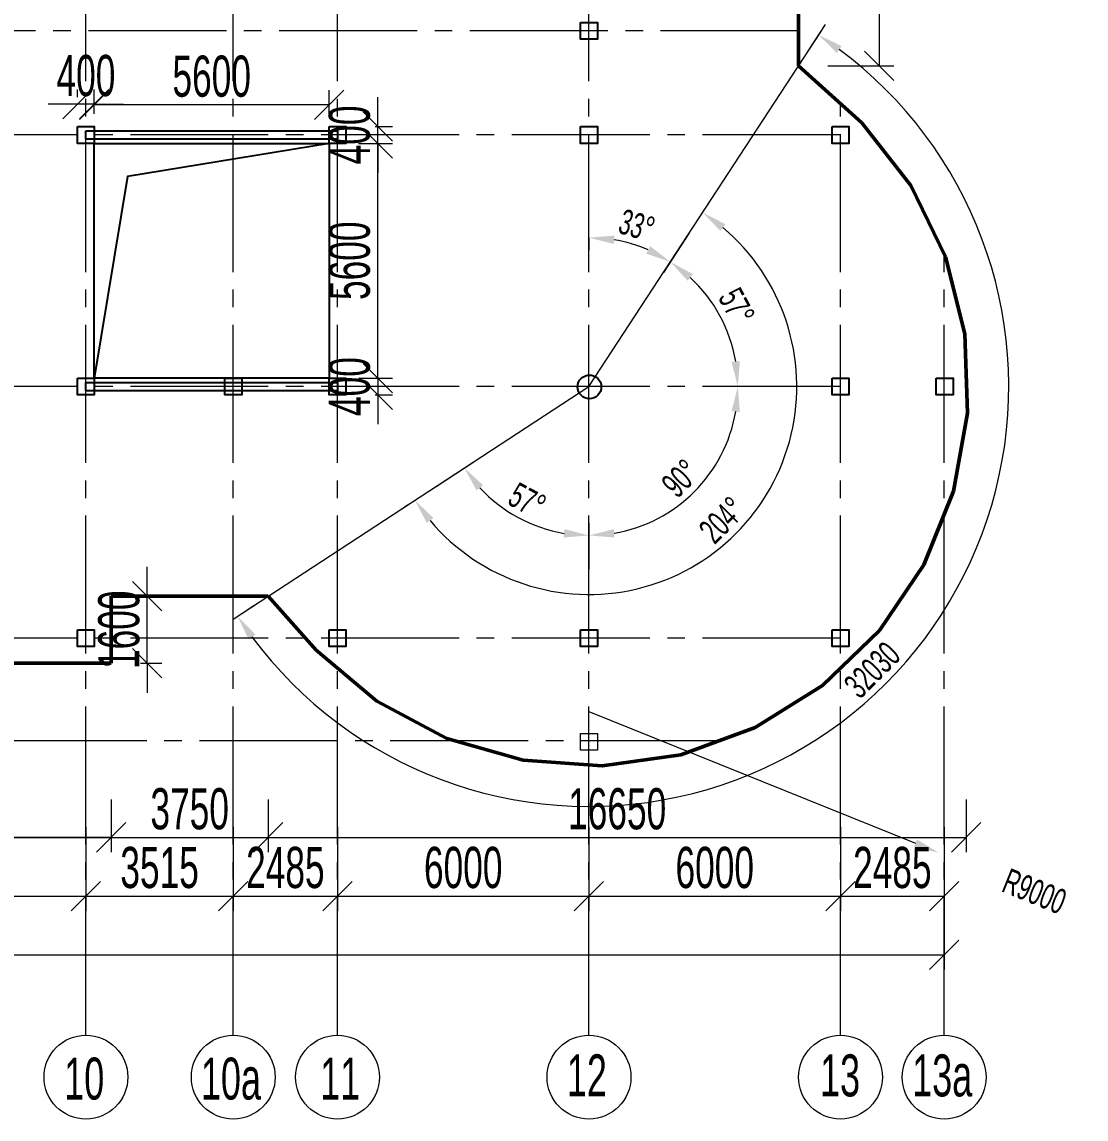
# Model space of a CAD drawing. Extents: x -483223 to 550073, y -164053 to -64662.
# Drawn here: x -339032 to -332686, y -88419 to -81878 of the extents above; entities that cross this region are included whole.
import ezdxf

# ---------------------------------------------------------------- set-up
doc = ezdxf.new("R2010")
doc.units = 0
doc.header["$MEASUREMENT"] = 0
for name, pattern in [('DASHDOT', [25.4, 12.7, -6.35, 0, -6.35]), ('K5LT_AXLED', [16.25, 11.75, -1.5, 1.5, -1.5]), ('K5LT_THIN', [0])]:
    doc.linetypes.add(name, pattern=pattern)
doc.layers.get('0').update_dxf_attribs({"color": 40, "linetype": 'CONTINUOUS'})
doc.layers.get('Defpoints').update_dxf_attribs({"linetype": 'CONTINUOUS'})
for name, color, linetype in [('DYRA', 21, 'CONTINUOUS'), ('KOLONY', 60, 'CONTINUOUS'), ('OPAL', 4, 'CONTINUOUS'), ('STENY', 53, 'CONTINUOUS'), ('ТЕКСТ', 252, 'CONTINUOUS')]:
    doc.layers.add(name, color=color, linetype=linetype)
doc.layers.add('ВІСЬ', color=197, linetype='DASHDOT', lineweight=15, transparency=0.5)
for name, color, linetype, lineweight in [('ОСН. ТОНКА', 250, 'CONTINUOUS', 15), ('РОЗМІР', 250, 'CONTINUOUS', 15), ('РОЗМІР МІЖ ОСЯМИ', 250, 'CONTINUOUS', 15)]:
    doc.layers.add(name, color=color, linetype=linetype, lineweight=lineweight)
doc.styles.add('РОЗМІР', font='ARIALN.TTF', dxfattribs={"width": 0.75})
doc.dimstyles.new('М 400', dxfattribs={"dimscale": 0.6, "dimtxt": 250, "dimasz": 250, "dimexe": 125, "dimexo": 250, "dimgap": 62.5, "dimtad": 1, "dimdec": 0, "dimlfac": 4, "dimzin": 9, "dimtxsty": 'РОЗМІР', "dimcen": 250, "dimadec": 0, "dimazin": 0, "dimtfac": 1, "dimtdec": 0, "dimtix": 1, "dimtmove": 2, "dimatfit": 3, "dimfxl": 125, "dimlwd": -1, "dimlwe": -1, "dimarcsym": 0})
doc.dimstyles.new('М 400$0', dxfattribs={"dimscale": 0.7, "dimtxt": 350, "dimasz": 250, "dimexe": 125, "dimexo": 250, "dimgap": 62.5, "dimtad": 1, "dimdec": 0, "dimlfac": 4, "dimzin": 9, "dimtxsty": 'РОЗМІР', "dimblk": 'OBLIQUE', "dimcen": 250, "dimadec": 0, "dimazin": 0, "dimtfac": 1, "dimtdec": 0, "dimtix": 1, "dimtmove": 2, "dimatfit": 3, "dimfxl": 125, "dimlwd": -1, "dimlwe": -1, "dimarcsym": 0})

# ---------------------------------------------------------------- blocks, each defined once
blk = doc.blocks.new('_OBLIQUE')
at = {"color": 0, "linetype": 'ByBlock'}
blk.add_line((-0.5, -0.5), (0.5, 0.5), dxfattribs=at)
blk = doc.blocks.new('*D60')
at = {"layer": 'Defpoints', "color": 0, "transparency": 16777216}
for p in [(-340150.5, -86500.9), (-338650.5, -86500.9), (-338650.5, -87089.5)]:
    blk.add_point(p, dxfattribs=at)
at = {"layer": 'РОЗМІР МІЖ ОСЯМИ', "color": 0, "transparency": 16777216}
for p, q in [((-340150.5, -86675.9), (-340150.5, -87177)), ((-338650.5, -86675.9), (-338650.5, -87177)), ((-340150.5, -87089.5), (-338650.5, -87089.5))]:
    blk.add_line(p, q, dxfattribs=at)
at = {"layer": 'РОЗМІР МІЖ ОСЯМИ', "color": 0, "transparency": 16777216, "xscale": 175, "yscale": 175, "zscale": 175, "rotation": 180}
blk.add_blockref('_OBLIQUE', (-340150.5, -87089.5), dxfattribs=at)
at = {"layer": 'РОЗМІР МІЖ ОСЯМИ', "color": 0, "transparency": 16777216, "xscale": 175, "yscale": 175, "zscale": 175}
blk.add_blockref('_OBLIQUE', (-338650.5, -87089.5), dxfattribs=at)
at = {"layer": 'РОЗМІР МІЖ ОСЯМИ', "color": 0, "transparency": 16777216, "insert": (-339400.5, -86920.7), "char_height": 245, "attachment_point": 5, "style": 'РОЗМІР'}
blk.add_mtext('6000', dxfattribs=at)
blk = doc.blocks.new('*D61')
at = {"layer": 'Defpoints', "color": 0, "transparency": 16777216}
for p in [(-338650.5, -86500.9), (-337771.8, -86500.9), (-337771.8, -87089.5)]:
    blk.add_point(p, dxfattribs=at)
at = {"layer": 'РОЗМІР МІЖ ОСЯМИ', "color": 0, "transparency": 16777216}
for p, q in [((-338650.5, -86675.9), (-338650.5, -87177)), ((-337771.8, -86675.9), (-337771.8, -87177)), ((-338650.5, -87089.5), (-337771.8, -87089.5))]:
    blk.add_line(p, q, dxfattribs=at)
at = {"layer": 'РОЗМІР МІЖ ОСЯМИ', "color": 0, "transparency": 16777216, "xscale": 175, "yscale": 175, "zscale": 175, "rotation": 180}
blk.add_blockref('_OBLIQUE', (-338650.5, -87089.5), dxfattribs=at)
at = {"layer": 'РОЗМІР МІЖ ОСЯМИ', "color": 0, "transparency": 16777216, "xscale": 175, "yscale": 175, "zscale": 175}
blk.add_blockref('_OBLIQUE', (-337771.8, -87089.5), dxfattribs=at)
at = {"layer": 'РОЗМІР МІЖ ОСЯМИ', "color": 0, "transparency": 16777216, "insert": (-338211.2, -86920.7), "char_height": 245, "attachment_point": 5, "style": 'РОЗМІР'}
blk.add_mtext('3515', dxfattribs=at)
blk = doc.blocks.new('*D62')
at = {"layer": 'Defpoints', "color": 0, "transparency": 16777216}
for p in [(-337771.8, -86500.9), (-337150.5, -86500.9), (-337150.5, -87089.5)]:
    blk.add_point(p, dxfattribs=at)
at = {"layer": 'РОЗМІР МІЖ ОСЯМИ', "color": 0, "transparency": 16777216}
for p, q in [((-337771.8, -86675.9), (-337771.8, -87177)), ((-337150.5, -86675.9), (-337150.5, -87177)), ((-337771.8, -87089.5), (-337150.5, -87089.5))]:
    blk.add_line(p, q, dxfattribs=at)
at = {"layer": 'РОЗМІР МІЖ ОСЯМИ', "color": 0, "transparency": 16777216, "xscale": 175, "yscale": 175, "zscale": 175, "rotation": 180}
blk.add_blockref('_OBLIQUE', (-337771.8, -87089.5), dxfattribs=at)
at = {"layer": 'РОЗМІР МІЖ ОСЯМИ', "color": 0, "transparency": 16777216, "xscale": 175, "yscale": 175, "zscale": 175}
blk.add_blockref('_OBLIQUE', (-337150.5, -87089.5), dxfattribs=at)
at = {"layer": 'РОЗМІР МІЖ ОСЯМИ', "color": 0, "transparency": 16777216, "insert": (-337461.2, -86920.7), "char_height": 245, "attachment_point": 5, "style": 'РОЗМІР'}
blk.add_mtext('2485', dxfattribs=at)
blk = doc.blocks.new('*D63')
at = {"layer": 'Defpoints', "color": 0, "transparency": 16777216}
for p in [(-337150.5, -86500.9), (-335650.5, -86500.9), (-335650.5, -87089.5)]:
    blk.add_point(p, dxfattribs=at)
at = {"layer": 'РОЗМІР МІЖ ОСЯМИ', "color": 0, "transparency": 16777216}
for p, q in [((-337150.5, -86675.9), (-337150.5, -87177)), ((-335650.5, -86675.9), (-335650.5, -87177)), ((-337150.5, -87089.5), (-335650.5, -87089.5))]:
    blk.add_line(p, q, dxfattribs=at)
at = {"layer": 'РОЗМІР МІЖ ОСЯМИ', "color": 0, "transparency": 16777216, "xscale": 175, "yscale": 175, "zscale": 175, "rotation": 180}
blk.add_blockref('_OBLIQUE', (-337150.5, -87089.5), dxfattribs=at)
at = {"layer": 'РОЗМІР МІЖ ОСЯМИ', "color": 0, "transparency": 16777216, "xscale": 175, "yscale": 175, "zscale": 175}
blk.add_blockref('_OBLIQUE', (-335650.5, -87089.5), dxfattribs=at)
at = {"layer": 'РОЗМІР МІЖ ОСЯМИ', "color": 0, "transparency": 16777216, "insert": (-336400.5, -86920.7), "char_height": 245, "attachment_point": 5, "style": 'РОЗМІР'}
blk.add_mtext('6000', dxfattribs=at)
blk = doc.blocks.new('*D64')
at = {"layer": 'Defpoints', "color": 0, "transparency": 16777216}
for p in [(-335650.5, -86500.9), (-334150.5, -86500.9), (-334150.5, -87089.5)]:
    blk.add_point(p, dxfattribs=at)
at = {"layer": 'РОЗМІР МІЖ ОСЯМИ', "color": 0, "transparency": 16777216}
for p, q in [((-335650.5, -86675.9), (-335650.5, -87177)), ((-334150.5, -86675.9), (-334150.5, -87177)), ((-335650.5, -87089.5), (-334150.5, -87089.5))]:
    blk.add_line(p, q, dxfattribs=at)
at = {"layer": 'РОЗМІР МІЖ ОСЯМИ', "color": 0, "transparency": 16777216, "xscale": 175, "yscale": 175, "zscale": 175, "rotation": 180}
blk.add_blockref('_OBLIQUE', (-335650.5, -87089.5), dxfattribs=at)
at = {"layer": 'РОЗМІР МІЖ ОСЯМИ', "color": 0, "transparency": 16777216, "xscale": 175, "yscale": 175, "zscale": 175}
blk.add_blockref('_OBLIQUE', (-334150.5, -87089.5), dxfattribs=at)
at = {"layer": 'РОЗМІР МІЖ ОСЯМИ', "color": 0, "transparency": 16777216, "insert": (-334900.5, -86920.7), "char_height": 245, "attachment_point": 5, "style": 'РОЗМІР'}
blk.add_mtext('6000', dxfattribs=at)
blk = doc.blocks.new('*D65')
at = {"layer": 'Defpoints', "color": 0, "transparency": 16777216}
for p in [(-334150.5, -86500.9), (-333532.3, -86500.9), (-333532.3, -87089.5)]:
    blk.add_point(p, dxfattribs=at)
at = {"layer": 'РОЗМІР МІЖ ОСЯМИ', "color": 0, "transparency": 16777216}
for p, q in [((-334150.5, -86675.9), (-334150.5, -87177)), ((-333532.3, -86675.9), (-333532.3, -87177)), ((-334150.5, -87089.5), (-333532.3, -87089.5))]:
    blk.add_line(p, q, dxfattribs=at)
at = {"layer": 'РОЗМІР МІЖ ОСЯМИ', "color": 0, "transparency": 16777216, "xscale": 175, "yscale": 175, "zscale": 175, "rotation": 180}
blk.add_blockref('_OBLIQUE', (-334150.5, -87089.5), dxfattribs=at)
at = {"layer": 'РОЗМІР МІЖ ОСЯМИ', "color": 0, "transparency": 16777216, "xscale": 175, "yscale": 175, "zscale": 175}
blk.add_blockref('_OBLIQUE', (-333532.3, -87089.5), dxfattribs=at)
at = {"layer": 'РОЗМІР МІЖ ОСЯМИ', "color": 0, "transparency": 16777216, "insert": (-333841.4, -86920.7), "char_height": 245, "attachment_point": 5, "style": 'РОЗМІР'}
blk.add_mtext('2485', dxfattribs=at)
blk = doc.blocks.new('*D66')
at = {"layer": 'Defpoints', "color": 0, "transparency": 16777216}
for p in [(-349650.5, -86600.9), (-333532.3, -86600.9), (-333532.3, -87439.5)]:
    blk.add_point(p, dxfattribs=at)
at = {"layer": 'РОЗМІР МІЖ ОСЯМИ', "color": 0, "transparency": 16777216}
for p, q in [((-349650.5, -86775.9), (-349650.5, -87527)), ((-333532.3, -86775.9), (-333532.3, -87527)), ((-349650.5, -87439.5), (-333532.3, -87439.5))]:
    blk.add_line(p, q, dxfattribs=at)
at = {"layer": 'РОЗМІР МІЖ ОСЯМИ', "color": 0, "transparency": 16777216, "xscale": 175, "yscale": 175, "zscale": 175, "rotation": 180}
blk.add_blockref('_OBLIQUE', (-349650.5, -87439.5), dxfattribs=at)
at = {"layer": 'РОЗМІР МІЖ ОСЯМИ', "color": 0, "transparency": 16777216, "xscale": 175, "yscale": 175, "zscale": 175}
blk.add_blockref('_OBLIQUE', (-333532.3, -87439.5), dxfattribs=at)
at = {"layer": 'РОЗМІР МІЖ ОСЯМИ', "color": 0, "transparency": 16777216, "insert": (-341591.4, -87270.7), "char_height": 245, "attachment_point": 5, "style": 'РОЗМІР'}
blk.add_mtext('64485', dxfattribs=at)
blk = doc.blocks.new('*D77')
at = {"layer": 'Defpoints', "color": 0, "transparency": 16777216}
for p in [(-349800.5, -86339.5), (-338500.5, -86339.5), (-349800.5, -86739.5)]:
    blk.add_point(p, dxfattribs=at)
at = {"layer": 'ОСН. ТОНКА', "color": 0, "transparency": 16777216}
for p, q in [((-349800.5, -86514.5), (-349800.5, -86827)), ((-338500.5, -86514.5), (-338500.5, -86827)), ((-338500.5, -86739.5), (-349800.5, -86739.5))]:
    blk.add_line(p, q, dxfattribs=at)
at = {"layer": 'ОСН. ТОНКА', "color": 0, "transparency": 16777216, "xscale": 175, "yscale": 175, "zscale": 175, "rotation": 180}
blk.add_blockref('_OBLIQUE', (-349800.5, -86739.5), dxfattribs=at)
at = {"layer": 'ОСН. ТОНКА', "color": 0, "transparency": 16777216, "xscale": 175, "yscale": 175, "zscale": 175}
blk.add_blockref('_OBLIQUE', (-338500.5, -86739.5), dxfattribs=at)
at = {"layer": 'ОСН. ТОНКА', "color": 0, "transparency": 16777216, "insert": (-344150.5, -86570.7), "char_height": 245, "attachment_point": 5, "style": 'РОЗМІР'}
blk.add_mtext('45200', dxfattribs=at)
blk = doc.blocks.new('*D78')
at = {"layer": 'Defpoints', "color": 0, "transparency": 16777216}
for p in [(-349800.5, -86339.5), (-338500.5, -86339.5), (-338500.5, -86739.5)]:
    blk.add_point(p, dxfattribs=at)
at = {"layer": 'ОСН. ТОНКА', "color": 0, "transparency": 16777216}
for p, q in [((-349800.5, -86514.5), (-349800.5, -86827)), ((-338500.5, -86514.5), (-338500.5, -86827)), ((-349800.5, -86739.5), (-338500.5, -86739.5))]:
    blk.add_line(p, q, dxfattribs=at)
at = {"layer": 'ОСН. ТОНКА', "color": 0, "transparency": 16777216, "xscale": 175, "yscale": 175, "zscale": 175, "rotation": 180}
blk.add_blockref('_OBLIQUE', (-349800.5, -86739.5), dxfattribs=at)
at = {"layer": 'ОСН. ТОНКА', "color": 0, "transparency": 16777216, "xscale": 175, "yscale": 175, "zscale": 175}
blk.add_blockref('_OBLIQUE', (-338500.5, -86739.5), dxfattribs=at)
at = {"layer": 'ОСН. ТОНКА', "color": 0, "transparency": 16777216, "insert": (-344150.5, -86570.7), "char_height": 245, "attachment_point": 5, "style": 'РОЗМІР'}
blk.add_mtext('45200', dxfattribs=at)
blk = doc.blocks.new('*D79')
at = {"layer": 'Defpoints', "color": 0, "transparency": 16777216}
for p in [(-337563, -86339.5), (-333401.8, -86339.5), (-333401.8, -86739.5)]:
    blk.add_point(p, dxfattribs=at)
at = {"layer": 'ОСН. ТОНКА', "color": 0, "transparency": 16777216}
for p, q in [((-337563, -86514.5), (-337563, -86827)), ((-333401.8, -86514.5), (-333401.8, -86827)), ((-337563, -86739.5), (-333401.8, -86739.5))]:
    blk.add_line(p, q, dxfattribs=at)
at = {"layer": 'ОСН. ТОНКА', "color": 0, "transparency": 16777216, "xscale": 175, "yscale": 175, "zscale": 175, "rotation": 180}
blk.add_blockref('_OBLIQUE', (-337563, -86739.5), dxfattribs=at)
at = {"layer": 'ОСН. ТОНКА', "color": 0, "transparency": 16777216, "xscale": 175, "yscale": 175, "zscale": 175}
blk.add_blockref('_OBLIQUE', (-333401.8, -86739.5), dxfattribs=at)
at = {"layer": 'ОСН. ТОНКА', "color": 0, "transparency": 16777216, "insert": (-335482.4, -86570.7), "char_height": 245, "attachment_point": 5, "style": 'РОЗМІР'}
blk.add_mtext('16650', dxfattribs=at)
blk = doc.blocks.new('*D80')
at = {"layer": 'Defpoints', "color": 0, "transparency": 16777216}
for p in [(-338500.5, -86339.5), (-337563, -86339.5), (-337563, -86739.5)]:
    blk.add_point(p, dxfattribs=at)
at = {"layer": 'ОСН. ТОНКА', "color": 0, "transparency": 16777216}
for p, q in [((-338500.5, -86514.5), (-338500.5, -86827)), ((-337563, -86514.5), (-337563, -86827)), ((-338500.5, -86739.5), (-337563, -86739.5))]:
    blk.add_line(p, q, dxfattribs=at)
at = {"layer": 'ОСН. ТОНКА', "color": 0, "transparency": 16777216, "xscale": 175, "yscale": 175, "zscale": 175, "rotation": 180}
blk.add_blockref('_OBLIQUE', (-338500.5, -86739.5), dxfattribs=at)
at = {"layer": 'ОСН. ТОНКА', "color": 0, "transparency": 16777216, "xscale": 175, "yscale": 175, "zscale": 175}
blk.add_blockref('_OBLIQUE', (-337563, -86739.5), dxfattribs=at)
at = {"layer": 'ОСН. ТОНКА', "color": 0, "transparency": 16777216, "insert": (-338031.8, -86570.7), "char_height": 245, "attachment_point": 5, "style": 'РОЗМІР'}
blk.add_mtext('3750', dxfattribs=at)
blk = doc.blocks.new('*D84')
at = {"layer": 'Defpoints', "color": 0, "transparency": 16777216}
for p in [(-338500.5, -85302), (-338284.4, -85302), (-338500.5, -85702)]:
    blk.add_point(p, dxfattribs=at)
at = {"layer": 'ОСН. ТОНКА', "color": 0, "transparency": 16777216}
for p, q in [((-338284.4, -85302), (-338284.4, -85127)), ((-338325.5, -85302), (-338196.9, -85302)), ((-338284.4, -85702), (-338284.4, -85302)), ((-338325.5, -85702), (-338196.9, -85702)), ((-338284.4, -85702), (-338284.4, -85877))]:
    blk.add_line(p, q, dxfattribs=at)
at = {"layer": 'ОСН. ТОНКА', "color": 0, "transparency": 16777216, "xscale": 175, "yscale": 175, "zscale": 175}
for p, rotation in [((-338284.4, -85302), 270), ((-338284.4, -85702), 90)]:
    blk.add_blockref('_OBLIQUE', p, dxfattribs=dict(at, rotation=rotation))
at = {"layer": 'ОСН. ТОНКА', "color": 0, "transparency": 16777216, "insert": (-338453.2, -85502), "char_height": 245, "attachment_point": 5, "rotation": 90, "style": 'РОЗМІР'}
blk.add_mtext('1600', dxfattribs=at)
blk = doc.blocks.new('*D85')
at = {"layer": 'Defpoints', "color": 0, "transparency": 16777216}
for p in [(-334400.5, -81052), (-334400.5, -82139.5), (-333919.2, -82139.5)]:
    blk.add_point(p, dxfattribs=at)
at = {"layer": 'ОСН. ТОНКА', "color": 0, "transparency": 16777216}
for p, q in [((-334225.5, -81052), (-333831.7, -81052)), ((-333919.2, -81052), (-333919.2, -82139.5)), ((-334225.5, -82139.5), (-333831.7, -82139.5))]:
    blk.add_line(p, q, dxfattribs=at)
at = {"layer": 'ОСН. ТОНКА', "color": 0, "transparency": 16777216, "xscale": 175, "yscale": 175, "zscale": 175}
for p, rotation in [((-333919.2, -81052), 90), ((-333919.2, -82139.5), 270)]:
    blk.add_blockref('_OBLIQUE', p, dxfattribs=dict(at, rotation=rotation))
at = {"layer": 'ОСН. ТОНКА', "color": 0, "transparency": 16777216, "insert": (-334088, -81595.7), "char_height": 245, "attachment_point": 5, "rotation": 90, "style": 'РОЗМІР'}
blk.add_mtext('4350', dxfattribs=at)
blk = doc.blocks.new('*D98')
at = {"layer": 'Defpoints', "color": 0, "transparency": 16777216}
for p in [(-337200.5, -82602), (-336909.3, -82602), (-337200.5, -84002)]:
    blk.add_point(p, dxfattribs=at)
at = {"layer": 'ОСН. ТОНКА', "color": 0, "transparency": 16777216}
for p, q in [((-337025.5, -82602), (-336821.8, -82602)), ((-336909.3, -84002), (-336909.3, -82602)), ((-337025.5, -84002), (-336821.8, -84002))]:
    blk.add_line(p, q, dxfattribs=at)
at = {"layer": 'ОСН. ТОНКА', "color": 0, "transparency": 16777216, "xscale": 175, "yscale": 175, "zscale": 175}
for p, rotation in [((-336909.3, -82602), 90), ((-336909.3, -84002), 270)]:
    blk.add_blockref('_OBLIQUE', p, dxfattribs=dict(at, rotation=rotation))
at = {"layer": 'ОСН. ТОНКА', "color": 0, "transparency": 16777216, "insert": (-337078.1, -83302), "char_height": 245, "attachment_point": 5, "rotation": 90, "style": 'РОЗМІР'}
blk.add_mtext('5600', dxfattribs=at)
blk = doc.blocks.new('*D99')
at = {"layer": 'Defpoints', "color": 0, "transparency": 16777216}
for p in [(-338600.5, -82371.9), (-338600.5, -82602), (-337200.5, -82602)]:
    blk.add_point(p, dxfattribs=at)
at = {"layer": 'ОСН. ТОНКА', "color": 0, "transparency": 16777216}
for p, q in [((-338600.5, -82427), (-338600.5, -82284.4)), ((-337200.5, -82427), (-337200.5, -82284.4)), ((-337200.5, -82371.9), (-338600.5, -82371.9))]:
    blk.add_line(p, q, dxfattribs=at)
at = {"layer": 'ОСН. ТОНКА', "color": 0, "transparency": 16777216, "xscale": 175, "yscale": 175, "zscale": 175, "rotation": 180}
blk.add_blockref('_OBLIQUE', (-338600.5, -82371.9), dxfattribs=at)
at = {"layer": 'ОСН. ТОНКА', "color": 0, "transparency": 16777216, "xscale": 175, "yscale": 175, "zscale": 175}
blk.add_blockref('_OBLIQUE', (-337200.5, -82371.9), dxfattribs=at)
at = {"layer": 'ОСН. ТОНКА', "color": 0, "transparency": 16777216, "insert": (-337900.5, -82203), "char_height": 245, "attachment_point": 5, "style": 'РОЗМІР'}
blk.add_mtext('5600', dxfattribs=at)
blk = doc.blocks.new('*D100')
at = {"layer": 'Defpoints', "color": 0, "transparency": 16777216}
for p in [(-335025.5, -83095.7), (-335650.5, -84052), (-336606.8, -84677), (-335412.8, -85268.4)]:
    blk.add_point(p, dxfattribs=at)
at = {"layer": 'ОСН. ТОНКА', "color": 0, "transparency": 16777216}
for p, q in [((-334943.4, -82970.2), (-334931.4, -82951.8)), ((-336732.3, -84759.1), (-336750.7, -84771.1))]:
    blk.add_line(p, q, dxfattribs=at)
blk.add_arc((-335650.5, -84052), 1239.4, 220.10696, 49.89303, dxfattribs=at)
for points in [[(-334867, -83124.1), (-334837.1, -83084), (-334972.4, -83014.5)], [(-336618.5, -84865.3), (-336578.4, -84835.5), (-336688, -84730.1)]]:
    blk.add_solid(points, dxfattribs=at)
at = {"layer": 'ОСН. ТОНКА', "color": 0, "transparency": 16777216, "insert": (-334854.8, -84847.7), "char_height": 150, "attachment_point": 5, "rotation": 44.99999, "style": 'РОЗМІР'}
blk.add_mtext('204°', dxfattribs=at)
blk = doc.blocks.new('*D101')
at = {"layer": 'Defpoints', "color": 0, "transparency": 16777216}
for p in [(-335650.5, -84052), (-336688, -84730.1), (-336195.5, -84752.7), (-335649.6, -85291.4)]:
    blk.add_point(p, dxfattribs=at)
at = {"layer": 'ОСН. ТОНКА', "color": 0, "transparency": 16777216}
for p, q in [((-336562.4, -84648), (-336330.8, -84496.6)), ((-335649.7, -85141.4), (-335649.9, -84864.7))]:
    blk.add_line(p, q, dxfattribs=at)
blk.add_arc((-335650.5, -84052), 887.7, 222.86197, 260.34893, dxfattribs=at)
for points in [[(-336320.9, -84671.2), (-336281.5, -84640.4), (-336393.5, -84537.6)], [(-335797.2, -84902.2), (-335801.4, -84952), (-335649.8, -84939.7)]]:
    blk.add_solid(points, dxfattribs=at)
at = {"layer": 'ОСН. ТОНКА', "color": 0, "transparency": 16777216, "insert": (-336018.5, -84732.8), "char_height": 150, "attachment_point": 5, "rotation": 331.60545, "style": 'РОЗМІР'}
blk.add_mtext('57°', dxfattribs=at)
blk = doc.blocks.new('*D102')
at = {"layer": 'Defpoints', "color": 0, "transparency": 16777216}
for p in [(-335650.5, -84052), (-334411.1, -84052), (-335206.3, -84820.5), (-335649.6, -85291.4)]:
    blk.add_point(p, dxfattribs=at)
at = {"layer": 'ОСН. ТОНКА', "color": 0, "transparency": 16777216}
for p, q in [((-334561.1, -84052), (-334837.8, -84052)), ((-335649.7, -85141.4), (-335649.9, -84864.7))]:
    blk.add_line(p, q, dxfattribs=at)
blk.add_arc((-335650.5, -84052), 887.7, 279.73606, 350.30644, dxfattribs=at)
for points in [[(-334800.4, -84199.3), (-334750.6, -84203.6), (-334762.8, -84052)], [(-335498.3, -84951.8), (-335502.5, -84902), (-335649.8, -84939.7)]]:
    blk.add_solid(points, dxfattribs=at)
at = {"layer": 'ОСН. ТОНКА', "color": 0, "transparency": 16777216, "insert": (-335103.3, -84598.8), "char_height": 150, "attachment_point": 5, "rotation": 45.02125, "style": 'РОЗМІР'}
blk.add_mtext('90°', dxfattribs=at)
blk = doc.blocks.new('*D103')
at = {"layer": 'Defpoints', "color": 0, "transparency": 16777216}
for p in [(-334972.4, -83014.5), (-334810.9, -83763.8), (-335650.5, -84052), (-334411.1, -84052)]:
    blk.add_point(p, dxfattribs=at)
at = {"layer": 'ОСН. ТОНКА', "color": 0, "transparency": 16777216}
for p, q in [((-335054.5, -83140.1), (-335205.9, -83371.7)), ((-334561.1, -84052), (-334837.8, -84052))]:
    blk.add_line(p, q, dxfattribs=at)
blk.add_arc((-335650.5, -84052), 887.7, 9.69356, 47.13802, dxfattribs=at)
for points in [[(-335062.1, -83421), (-335031.3, -83381.6), (-335164.9, -83309)], [(-334750.6, -83900.4), (-334800.4, -83904.6), (-334762.8, -84052)]]:
    blk.add_solid(points, dxfattribs=at)
at = {"layer": 'ОСН. ТОНКА', "color": 0, "transparency": 16777216, "insert": (-334769.7, -83575.4), "char_height": 150, "attachment_point": 5, "rotation": 298.41579, "style": 'РОЗМІР'}
blk.add_mtext('57°', dxfattribs=at)
blk = doc.blocks.new('*D104')
at = {"layer": 'Defpoints', "color": 0, "transparency": 16777216}
for p in [(-335650.5, -83014.5), (-334972.4, -83014.5), (-335316.4, -83229.6), (-335650.5, -84052)]:
    blk.add_point(p, dxfattribs=at)
at = {"layer": 'ОСН. ТОНКА', "color": 0, "transparency": 16777216}
for p, q in [((-335650.5, -83164.5), (-335650.5, -83239.3)), ((-335054.5, -83140.1), (-335205.9, -83371.7))]:
    blk.add_line(p, q, dxfattribs=at)
blk.add_arc((-335650.5, -84052), 887.7, 66.52514, 80.30644, dxfattribs=at)
for points in [[(-335503.2, -83201.9), (-335498.9, -83152.1), (-335650.5, -83164.3)], [(-335285, -83215.8), (-335308.8, -83259.8), (-335164.9, -83309)]]:
    blk.add_solid(points, dxfattribs=at)
at = {"layer": 'ОСН. ТОНКА', "color": 0, "transparency": 16777216, "insert": (-335364.6, -83091.9), "char_height": 150, "attachment_point": 5, "rotation": 343.41579, "style": 'РОЗМІР'}
blk.add_mtext('33°', dxfattribs=at)
blk = doc.blocks.new('*D105')
at = {"layer": 'Defpoints', "color": 0, "transparency": 16777216}
for p in [(-335650.5, -85988.5), (-333564.3, -86831.4)]:
    blk.add_point(p, dxfattribs=at)
at = {"layer": 'ОСН. ТОНКА', "color": 0, "transparency": 16777216}
blk.add_line((-335650.5, -85988.5), (-333703.4, -86775.2), dxfattribs=at)
blk.add_solid([(-333694.1, -86752), (-333712.8, -86798.3), (-333564.3, -86831.4)], dxfattribs=at)
at = {"layer": 'ОСН. ТОНКА', "color": 0, "transparency": 16777216, "insert": (-332993.8, -87061.9), "char_height": 150, "attachment_point": 5, "rotation": 338, "style": 'РОЗМІР'}
blk.add_mtext('R9000', dxfattribs=at)
blk = doc.blocks.new('*D106')
at = {"layer": 'Defpoints', "color": 0, "transparency": 16777216}
for p in [(-334419.5, -82168.6), (-335650.5, -84052), (-337771.8, -85438.5), (-335170.4, -86508.9)]:
    blk.add_point(p, dxfattribs=at)
at = {"layer": 'ОСН. ТОНКА', "color": 0, "transparency": 16777216}
for p, q in [((-334337.5, -82043), (-334239.9, -81893.7)), ((-337646.3, -85356.4), (-337683.2, -85380.6))]:
    blk.add_line(p, q, dxfattribs=at)
blk.add_arc((-335650.5, -84052), 2503.4, 216.602, 53.39799, dxfattribs=at)
for points in [[(-334172.1, -82062.8), (-334143.5, -82021.8), (-334280.9, -81956.5)], [(-337680.7, -85558.9), (-337639.7, -85530.3), (-337746, -85421.6)]]:
    blk.add_solid(points, dxfattribs=at)
at = {"layer": 'ОСН. ТОНКА', "color": 0, "transparency": 16777216, "insert": (-333961, -85741.5), "char_height": 150, "attachment_point": 5, "rotation": 44.99999, "style": 'РОЗМІР'}
blk.add_mtext('32030', dxfattribs=at)
blk = doc.blocks.new('*D112')
at = {"layer": 'Defpoints', "color": 0, "transparency": 16777216}
for p in [(-337100.5, -82502), (-336909.3, -82502), (-337100.5, -82602)]:
    blk.add_point(p, dxfattribs=at)
at = {"layer": 'РОЗМІР', "color": 0, "transparency": 16777216}
for p, q in [((-336909.3, -82502), (-336909.3, -82327)), ((-336925.5, -82502), (-336821.8, -82502)), ((-336909.3, -82602), (-336909.3, -82502)), ((-336925.5, -82602), (-336821.8, -82602)), ((-336909.3, -82602), (-336909.3, -82777))]:
    blk.add_line(p, q, dxfattribs=at)
at = {"layer": 'РОЗМІР', "color": 0, "transparency": 16777216, "xscale": 175, "yscale": 175, "zscale": 175}
for p, rotation in [((-336909.3, -82502), 270), ((-336909.3, -82602), 90)]:
    blk.add_blockref('_OBLIQUE', p, dxfattribs=dict(at, rotation=rotation))
at = {"layer": 'РОЗМІР', "color": 0, "transparency": 16777216, "insert": (-337078.1, -82552), "char_height": 245, "attachment_point": 5, "rotation": 90, "style": 'РОЗМІР'}
blk.add_mtext('400', dxfattribs=at)
blk = doc.blocks.new('*D113')
at = {"layer": 'Defpoints', "color": 0, "transparency": 16777216}
for p in [(-337100.5, -84002), (-337100.5, -84102), (-336909.3, -84102)]:
    blk.add_point(p, dxfattribs=at)
at = {"layer": 'РОЗМІР', "color": 0, "transparency": 16777216}
for p, q in [((-336909.3, -84002), (-336909.3, -83827)), ((-336925.5, -84002), (-336821.8, -84002)), ((-336909.3, -84002), (-336909.3, -84102)), ((-336925.5, -84102), (-336821.8, -84102)), ((-336909.3, -84102), (-336909.3, -84277))]:
    blk.add_line(p, q, dxfattribs=at)
at = {"layer": 'РОЗМІР', "color": 0, "transparency": 16777216, "xscale": 175, "yscale": 175, "zscale": 175}
for p, rotation in [((-336909.3, -84002), 270), ((-336909.3, -84102), 90)]:
    blk.add_blockref('_OBLIQUE', p, dxfattribs=dict(at, rotation=rotation))
at = {"layer": 'РОЗМІР', "color": 0, "transparency": 16777216, "insert": (-337078.1, -84052), "char_height": 245, "attachment_point": 5, "rotation": 90, "style": 'РОЗМІР'}
blk.add_mtext('400', dxfattribs=at)
blk = doc.blocks.new('*D114')
at = {"layer": 'Defpoints', "color": 0, "transparency": 16777216}
for p in [(-338700.5, -82368.2), (-338700.5, -82502), (-338600.5, -82502)]:
    blk.add_point(p, dxfattribs=at)
at = {"layer": 'РОЗМІР', "color": 0, "transparency": 16777216}
for p, q in [((-338700.5, -82327), (-338700.5, -82280.7)), ((-338600.5, -82327), (-338600.5, -82280.7)), ((-338700.5, -82368.2), (-338875.5, -82368.2)), ((-338600.5, -82368.2), (-338700.5, -82368.2)), ((-338600.5, -82368.2), (-338425.5, -82368.2))]:
    blk.add_line(p, q, dxfattribs=at)
at = {"layer": 'РОЗМІР', "color": 0, "transparency": 16777216, "xscale": 175, "yscale": 175, "zscale": 175}
blk.add_blockref('_OBLIQUE', (-338700.5, -82368.2), dxfattribs=at)
at = {"layer": 'РОЗМІР', "color": 0, "transparency": 16777216, "xscale": 175, "yscale": 175, "zscale": 175, "rotation": 180}
blk.add_blockref('_OBLIQUE', (-338600.5, -82368.2), dxfattribs=at)
at = {"layer": 'РОЗМІР', "color": 0, "transparency": 16777216, "insert": (-338650.5, -82199.3), "char_height": 245, "attachment_point": 5, "style": 'РОЗМІР'}
blk.add_mtext('400', dxfattribs=at)

msp = doc.modelspace()

# ---------------------------------------------------------------- linework, layer by layer
at = {"layer": 'DYRA', "color": 7}
for points in [[(-338600.5015, -84001.9874), (-338600.5015, -82601.9873), (-337200.5024, -82601.9873), (-337200.5024, -84001.9874), (-338600.5015, -84001.9874)], [(-338600.5015, -84001.9874), (-338600.5015, -82601.9874), (-337200.5015, -82601.9874), (-338402.5111, -82799.9771), (-338600.5015, -84001.9874)]]:
    msp.add_lwpolyline(points, dxfattribs=at)
at = {"layer": 'KOLONY', "color": 7}
for points in [[(-335700.5019, -81880.7373), (-335600.5025, -81880.7373), (-335600.5025, -81980.7377), (-335700.5019, -81980.7377), (-335700.5019, -81880.7373)], [(-338700.5027, -82501.9871), (-338600.5015, -82501.9871), (-338600.5015, -82601.9873), (-338700.5027, -82601.9873), (-338700.5027, -82501.9871)], [(-337200.5024, -82501.9871), (-337100.5029, -82501.9871), (-337100.5029, -82601.9873), (-337200.5024, -82601.9873), (-337200.5024, -82501.9871)], [(-335700.5019, -82501.9871), (-335600.5025, -82501.9871), (-335600.5025, -82601.9873), (-335700.5019, -82601.9873), (-335700.5019, -82501.9871)], [(-334200.3258, -82501.9871), (-334100.3263, -82501.9871), (-334100.3263, -82601.9873), (-334200.3258, -82601.9873), (-334200.3258, -82501.9871)], [(-338700.5027, -84001.9874), (-338600.5015, -84001.9874), (-338600.5015, -84101.9869), (-338700.5027, -84101.9869), (-338700.5027, -84001.9874)], [(-337821.752, -84001.9874), (-337721.7526, -84001.9874), (-337721.7526, -84101.9869), (-337821.752, -84101.9869), (-337821.752, -84001.9874)], [(-337200.5024, -84001.9874), (-337100.5029, -84001.9874), (-337100.5029, -84101.9869), (-337200.5024, -84101.9869), (-337200.5024, -84001.9874)], [(-334200.5014, -84001.9874), (-334100.502, -84001.9874), (-334100.502, -84101.9869), (-334200.5014, -84101.9869), (-334200.5014, -84001.9874)], [(-333579.2518, -84001.9874), (-333479.2523, -84001.9874), (-333479.2523, -84101.9869), (-333579.2518, -84101.9869), (-333579.2518, -84001.9874)], [(-338700.5027, -85501.9879), (-338600.5015, -85501.9879), (-338600.5015, -85601.9873), (-338700.5027, -85601.9873), (-338700.5027, -85501.9879)], [(-337200.678, -85501.9879), (-337100.6768, -85501.9879), (-337100.6768, -85601.9873), (-337200.678, -85601.9873), (-337200.678, -85501.9879)], [(-335700.5019, -85501.9879), (-335600.5025, -85501.9879), (-335600.5025, -85601.9873), (-335700.5019, -85601.9873), (-335700.5019, -85501.9879)], [(-334200.5014, -85501.9879), (-334100.502, -85501.9879), (-334100.502, -85601.9873), (-334200.5014, -85601.9873), (-334200.5014, -85501.9879)]]:
    msp.add_lwpolyline(points, dxfattribs=at)
msp.add_circle((-335647.6269, -84054.1123), 70.5, dxfattribs=at)
at = {"layer": 'OPAL', "color": 7, "lineweight": 50}
for p, q in [((-334400.5021, -81051.9872), (-334400.5021, -82139.4871)), ((-334400.5021, -82139.4871), (-334023.0018, -82480.3126)), ((-334023.0018, -82480.3126), (-333731.8013, -82853.0375)), ((-333731.8013, -82853.0375), (-333524.4515, -83278.1619)), ((-333524.4515, -83278.1619), (-333410.0264, -83737.1068)), ((-333410.0264, -83737.1068), (-333393.5012, -84209.8124)), ((-333393.5012, -84209.8124), (-333475.6521, -84675.617)), ((-333475.6521, -84675.617), (-333652.8273, -85114.1676)), ((-333652.8273, -85114.1676), (-333917.3261, -85506.2945)), ((-337563.0032, -85301.9873), (-338500.5021, -85301.9873)), ((-338500.5021, -85301.9873), (-338500.5021, -85701.9868)), ((-337278.0008, -85623.6528), (-337563.0032, -85301.9873)), ((-333917.3261, -85506.2945), (-334257.5769, -85834.8627)), ((-336915.6774, -85927.6851), (-337278.0008, -85623.6528)), ((-338500.5021, -85701.9868), (-349800.5024, -85701.9868)), ((-334257.5769, -85834.8627), (-334658.6773, -86085.5095)), ((-336498.0519, -86149.7404), (-336915.6774, -85927.6851)), ((-334658.6773, -86085.5095), (-335103.1516, -86247.2817)), ((-336043.3776, -86280.1152), (-336498.0519, -86149.7404)), ((-335103.1516, -86247.2817), (-335571.5523, -86313.1102)), ((-335571.5523, -86313.1102), (-336043.3776, -86280.1152))]:
    msp.add_line(p, q, dxfattribs=at)
at = {"layer": 'STENY', "color": 7}
for points in [[(-338650.5015, -82526.9874), (-337150.5015, -82526.9874), (-337150.5015, -82576.9874), (-338650.5015, -82576.9874), (-338650.5015, -82526.9874)], [(-338650.5015, -84026.9874), (-337150.5015, -84026.9874), (-337150.5015, -84076.9874), (-338650.5015, -84076.9874), (-338650.5015, -84026.9874)]]:
    msp.add_lwpolyline(points, dxfattribs=at)
at = {"layer": 'ВІСЬ', "color": 7, "linetype": 'K5LT_AXLED', "ltscale": 70}
for p, q in [((-338650.5023, -87919.0897), (-338650.5023, -76351.9873)), ((-337771.8226, -87919.0804), (-337771.8226, -77230.6668)), ((-337150.5023, -87919.0897), (-337150.5023, -77851.9873)), ((-335650.5023, -87919.0897), (-335650.5023, -79351.9877)), ((-334400.5021, -81930.6673), (-352148.1176, -81930.6673)), ((-334150.5023, -87919.0897), (-334150.5023, -82365.1989)), ((-334150.5023, -82551.9876), (-352148.1176, -82551.9876)), ((-333532.2586, -87919.0897), (-333532.2586, -83262.1552)), ((-334150.5023, -84051.9876), (-352148.1176, -84051.9876)), ((-334150.5023, -85551.9876), (-352148.1176, -85551.9876)), ((-334875.5219, -86164.4329), (-352148.1176, -86164.4329))]:
    msp.add_line(p, q, dxfattribs=at)
at = {"layer": 'ОСН. ТОНКА', "color": 7}
for p, q in [((-335650.5023, -84051.9876), (-334264.0185, -81930.6673)), ((-337771.8226, -85438.4705), (-335650.5023, -84051.9876))]:
    msp.add_line(p, q, dxfattribs=at)
at = {"layer": 'ОСН. ТОНКА', "color": 7, "linetype": 'K5LT_THIN'}
for centre in [(-338650.5023, -88169.0897), (-337771.8226, -88169.0804), (-337150.5023, -88169.0897), (-335650.5023, -88169.0897), (-334150.5023, -88169.0897), (-333532.2586, -88169.0897)]:
    msp.add_arc(centre, 250, 0, 359.99999427, dxfattribs=at)
at = {"layer": 'РОЗМІР МІЖ ОСЯМИ', "color": 7}
msp.add_lwpolyline([(-335700.5019, -86120.507), (-335600.5025, -86120.507), (-335600.5025, -86220.5064), (-335700.5019, -86220.5064), (-335700.5019, -86120.507)], dxfattribs=at)

# ---------------------------------------------------------------- texts
at = {"layer": 'ТЕКСТ', "color": 7, "style": 'РОЗМІР', "width": 0.75}
for s, p in [('12', (-335782.5403, -88283.7322)), ('13', (-334272.6184, -88283.7322)), ('13а', (-333723.2412, -88283.7322)), ('10', (-338780.1169, -88302.8058)), ('10а', (-337964.8964, -88302.7964)), ('11', (-337253.6586, -88302.8058))]:
    msp.add_text(s, height=250, dxfattribs=at).set_placement(p)

# ---------------------------------------------------------------- dimensions: what is measured, and where the dimension line sits
at = {"layer": 'ОСН. ТОНКА', "color": 7}
for base, p1, p2, picture, middle in [((-333919.177, -82139.4871), (-334400.5021, -81051.9872), (-334400.5021, -82139.4871), '*D85', (-334088.0173, -81595.7372)), ((-336909.2638, -82601.9873), (-337200.5024, -84001.9874), (-337200.5024, -82601.9873), '*D98', (-337078.1042, -83301.9874)), ((-338284.3722, -85301.9873), (-338500.5021, -85701.9868), (-338500.5021, -85301.9873), '*D84', (-338453.2126, -85501.987))]:
    dim = msp.add_linear_dim(base=base, p1=p1, p2=p2, angle=90, dimstyle='М 400$0', override={"dimtxsty": 'РОЗМІР'}, dxfattribs=at)
    dim.commit()
    dim.dimension.update_dxf_attribs({"geometry": picture, "text_midpoint": middle})
dim = msp.add_angular_dim_3p(base=(-335170.4244, -86508.9219), center=(-335650.5023, -84051.9876), p1=(-334419.523, -82168.5892), p2=(-337771.8226, -85438.4705), text='32030', dimstyle='М 400', override={"dimtxsty": 'РОЗМІР'}, dxfattribs=at)
dim.commit()
dim.dimension.update_dxf_attribs({"geometry": '*D106', "text_midpoint": (-333961.004, -85741.4865)})
for base, p1, p2, picture, middle in [((-338600.5015, -82371.8618), (-337200.5014, -82601.9873), (-338600.5015, -82601.9873), '*D99', (-337900.5015, -82203.0215)), ((-349800.5024, -86739.5424), (-338500.5021, -86339.5146), (-349800.5024, -86339.5146), '*D77', (-344150.5022, -86570.702)), ((-338500.5021, -86739.5424), (-349800.5024, -86339.5146), (-338500.5021, -86339.5146), '*D78', (-344150.5022, -86570.702)), ((-337563.0032, -86739.5424), (-338500.5021, -86339.5146), (-337563.0032, -86339.5146), '*D80', (-338031.7526, -86570.702))]:
    dim = msp.add_linear_dim(base=base, p1=p1, p2=p2, dimstyle='М 400$0', override={"dimtxsty": 'РОЗМІР'}, dxfattribs=at)
    dim.commit()
    dim.dimension.update_dxf_attribs({"geometry": picture, "text_midpoint": middle})
for base, p1, p2, picture, middle in [((-335412.8226, -85268.3809), (-335025.5022, -83095.7374), (-336606.7528, -84676.9875), '*D100', (-334854.7876, -84847.7026)), ((-335316.3654, -83229.6133), (-334972.426, -83014.5308), (-335650.5023, -83014.5308), '*D104', (-335364.5787, -83091.9094)), ((-334810.917, -83763.8151), (-334411.1057, -84051.9876), (-334972.426, -83014.5308), '*D103', (-334769.7159, -83575.4344)), ((-336195.4579, -84752.6805), (-336687.9594, -84730.0636), (-335649.5832, -85291.384), '*D101', (-336018.516, -84732.7693)), ((-335206.2904, -84820.5075), (-335649.5832, -85291.384), (-334411.1057, -84051.9876), '*D102', (-335103.2974, -84598.7869))]:
    dim = msp.add_angular_dim_3p(base=base, center=(-335650.5023, -84051.9876), p1=p1, p2=p2, dimstyle='М 400', override={"dimtxsty": 'РОЗМІР'}, dxfattribs=at)
    dim.commit()
    dim.dimension.update_dxf_attribs({"geometry": picture, "text_midpoint": middle})
dim = msp.add_radius_dim(center=(-335650.5023, -85988.4921), mpoint=(-333564.3386, -86831.3568), dimstyle='М 400', override={"dimtxsty": 'РОЗМІР'}, dxfattribs=at)
dim.commit()
dim.dimension.update_dxf_attribs({"geometry": '*D105', "text_midpoint": (-332993.7822, -87061.8765), "dimtype": 164})
dim = msp.add_linear_dim(base=(-333401.7638, -86739.5424), p1=(-337563.0032, -86339.5146), p2=(-333401.7638, -86339.5146), text='16650', dimstyle='М 400$0', override={"dimtxsty": 'РОЗМІР'}, dxfattribs=at)
dim.commit()
dim.dimension.update_dxf_attribs({"geometry": '*D79', "text_midpoint": (-335482.3835, -86570.702)})
at = {"layer": 'РОЗМІР', "color": 7}
dim = msp.add_linear_dim(base=(-338700.5027, -82368.1746), p1=(-338600.5015, -82501.9871), p2=(-338700.5027, -82501.9871), dimstyle='М 400$0', override={"dimtxsty": 'РОЗМІР'}, dxfattribs=at)
dim.commit()
dim.dimension.update_dxf_attribs({"geometry": '*D114', "text_midpoint": (-338650.5021, -82199.3342)})
for base, p1, p2, picture, middle in [((-336909.2638, -82501.9871), (-337100.5029, -82601.9873), (-337100.5029, -82501.9871), '*D112', (-337078.1042, -82551.9872)), ((-336909.2638, -84101.9869), (-337100.5029, -84001.9874), (-337100.5029, -84101.9869), '*D113', (-337078.1042, -84051.9872))]:
    dim = msp.add_linear_dim(base=base, p1=p1, p2=p2, angle=90, dimstyle='М 400$0', override={"dimtxsty": 'РОЗМІР'}, dxfattribs=at)
    dim.commit()
    dim.dimension.update_dxf_attribs({"geometry": picture, "text_midpoint": middle})
at = {"layer": 'РОЗМІР МІЖ ОСЯМИ', "color": 7}
for base, p1, p2, picture, middle in [((-338650.5023, -87089.5424), (-340150.5023, -86500.9225), (-338650.5023, -86500.9225), '*D60', (-339400.5023, -86920.702)), ((-335650.5023, -87089.5424), (-337150.5023, -86500.9225), (-335650.5023, -86500.9225), '*D63', (-336400.5023, -86920.702)), ((-334150.5023, -87089.5424), (-335650.5023, -86500.9225), (-334150.5023, -86500.9225), '*D64', (-334900.5023, -86920.702))]:
    dim = msp.add_linear_dim(base=base, p1=p1, p2=p2, dimstyle='М 400$0', override={"dimtxsty": 'РОЗМІР'}, dxfattribs=at)
    dim.commit()
    dim.dimension.update_dxf_attribs({"geometry": picture, "text_midpoint": middle})
for base, p1, p2, text, picture, middle in [((-337771.8226, -87089.5424), (-338650.5023, -86500.9225), (-337771.8226, -86500.9225), '3515', '*D61', (-338211.1625, -86920.702)), ((-337150.5023, -87089.5424), (-337771.8226, -86500.9225), (-337150.5023, -86500.9225), '2485', '*D62', (-337461.1625, -86920.702)), ((-333532.2586, -87089.5424), (-334150.5023, -86500.9225), (-333532.2586, -86500.9225), '2485', '*D65', (-333841.3805, -86920.702)), ((-333532.2586, -87439.5424), (-349650.5023, -86600.9225), (-333532.2586, -86600.9225), '64485', '*D66', (-341591.3805, -87270.702))]:
    dim = msp.add_linear_dim(base=base, p1=p1, p2=p2, text=text, dimstyle='М 400$0', override={"dimtxsty": 'РОЗМІР'}, dxfattribs=at)
    dim.commit()
    dim.dimension.update_dxf_attribs({"geometry": picture, "text_midpoint": middle})

doc.saveas('drawing.dxf')
